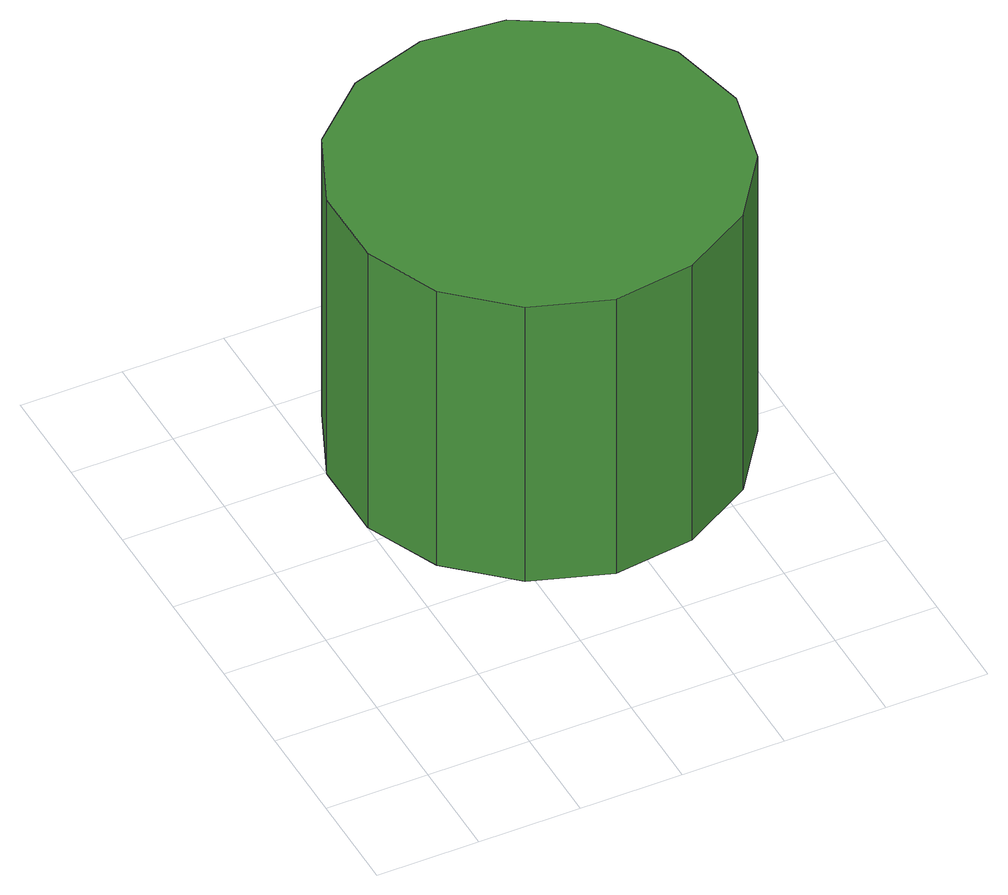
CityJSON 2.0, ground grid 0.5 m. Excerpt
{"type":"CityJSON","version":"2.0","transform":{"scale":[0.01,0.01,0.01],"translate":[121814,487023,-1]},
"CityObjects":{
"tree1":{"type":"SolitaryVegetationObject","attributes":{"function":"something"},"geometry":[{"type":"MultiSurface","lod":"1","boundaries":[[[0,1,2,3,4,5,6,7,8,9,10,11,12,13,14]],[[15,16,17,18,19,20,21,22,23,24,25,26,27,28,29]],[[0,29,28,1]],[[1,28,27,2]],[[2,27,26,3]],[[3,26,25,4]],[[4,25,24,5]],[[5,24,23,6]],[[6,23,22,7]],[[7,22,21,8]],[[8,21,20,9]],[[9,20,19,10]],[[10,19,18,11]],[[11,18,17,12]],[[12,17,16,13]],[[13,16,15,14]],[[14,15,29,0]]]}]},
"tree2":{"type":"SolitaryVegetationObject","attributes":{"function":"something"}},
"tree3":{"type":"SolitaryVegetationObject","attributes":{"function":"something"}},
"tree4":{"type":"SolitaryVegetationObject","attributes":{"function":"something"}},
"tree5":{"type":"SolitaryVegetationObject","attributes":{"function":"something"}},
"tree6":{"type":"SolitaryVegetationObject","attributes":{"function":"something"}}
},
"vertices":[
[241,179,246],[232,218,246],[209,251,246],[174,271,246],[134,275,246],[96,263,246],[66,236,246],[50,199,246],[50,159,246],[66,123,246],[96,96,246],[134,83,246],[174,88,246],[209,108,246],[232,140,246],[232,140,86],[209,108,86],[174,88,86],[134,83,86],[96,96,86],[66,123,86],[50,159,86],[50,199,86],[66,236,86],[96,263,86],[134,275,86],[174,271,86],[209,251,86],[232,218,86],[241,179,86]
]}
